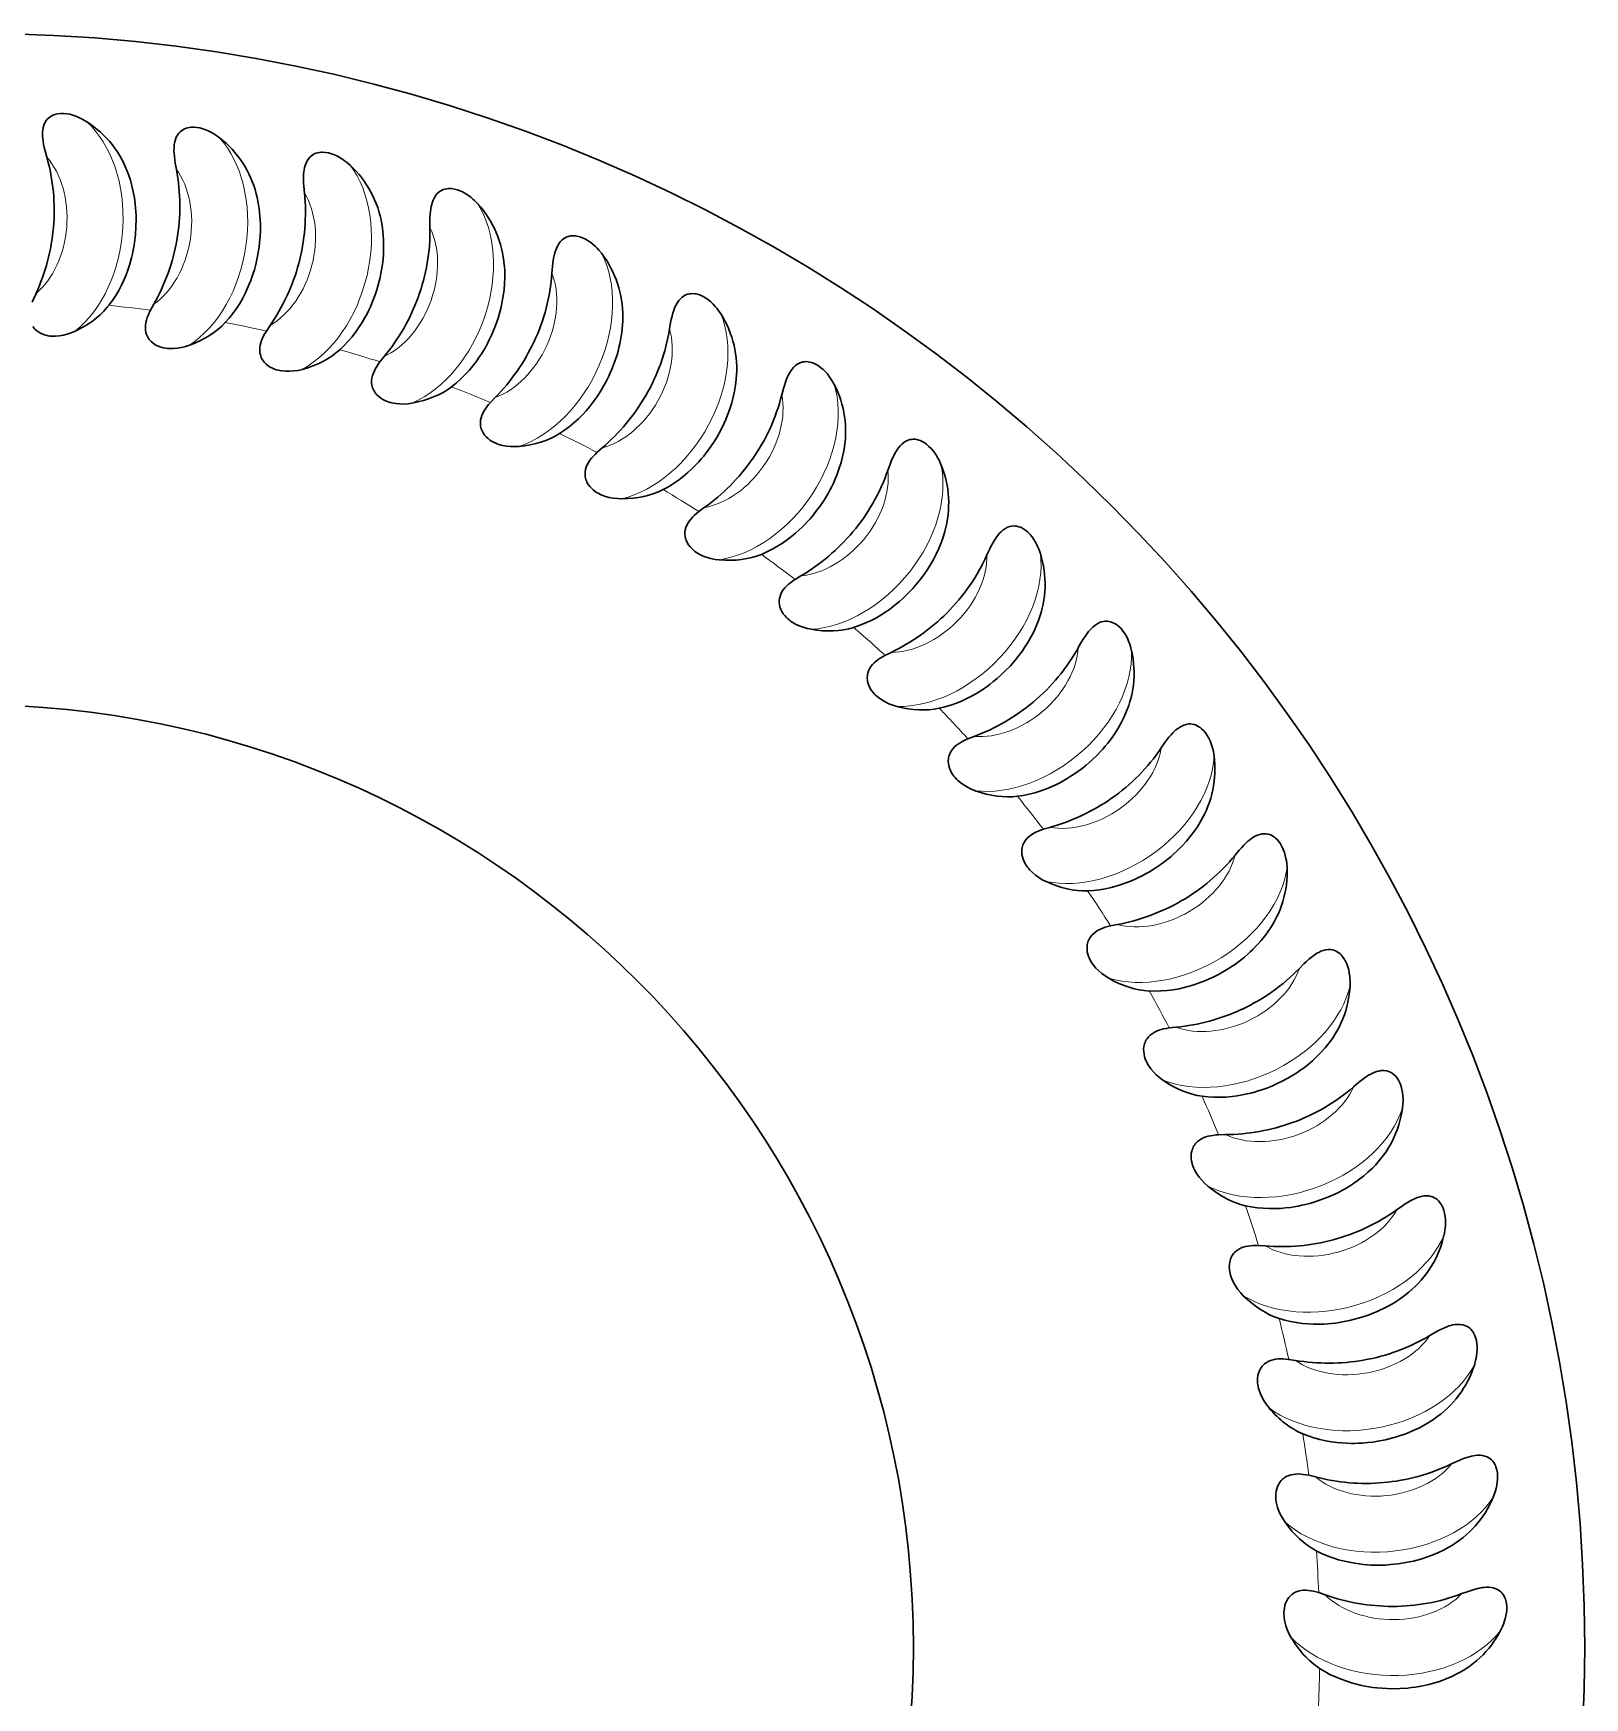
# Model space of a CAD drawing. Extents: x 89 to 624, y -17 to 440.
# Drawn here: x 593.11 to 624.44, y 181.78 to 215.4 of the extents above; entities that cross this region are included whole.
import ezdxf

# ---------------------------------------------------------------- set-up
doc = ezdxf.new("R2010")
doc.units = 0
doc.header["$LTSCALE"] = 7
doc.header["$MEASUREMENT"] = 0
doc.layers.get('0').update_dxf_attribs({"linetype": 'CONTINUOUS', "lineweight": 15})

msp = doc.modelspace()

# ---------------------------------------------------------------- linework, layer by layer
at = {"color": 7, "lineweight": 30, "ltscale": 0.003441}
for p, q in [((593.111, 210.016), (593.166, 210.142)), ((595.478, 209.802), (595.544, 209.922)), ((597.818, 209.382), (597.894, 209.497)), ((600.112, 208.76), (600.198, 208.868)), ((613.509, 199.321), (613.641, 199.36)), ((618.463, 188.616), (618.6, 188.596))]:
    msp.add_line(p, q, dxfattribs=at)
at = {"color": 7, "lineweight": 30, "ltscale": 0.003442}
for p, q in [((602.344, 207.941), (602.439, 208.04)), ((604.495, 206.93), (604.599, 207.021)), ((606.551, 205.735), (606.661, 205.817)), ((608.494, 204.366), (608.611, 204.438)), ((610.311, 202.833), (610.434, 202.894)), ((611.987, 201.147), (612.115, 201.197)), ((614.867, 197.37), (615.002, 197.397)), ((616.05, 195.308), (616.187, 195.323)), ((617.048, 193.15), (617.186, 193.154)), ((617.855, 190.914), (617.992, 190.906)), ((618.869, 186.274), (619.003, 186.242)), ((619.07, 183.905), (619.2, 183.861))]:
    msp.add_line(p, q, dxfattribs=at)
at = {"color": 7, "lineweight": 30}
for points in [[(594.194, 213.608), (594.113, 213.656), (594.071, 213.678), (594.027, 213.698), (593.969, 213.722), (593.908, 213.742), (593.847, 213.759), (593.785, 213.77), (593.722, 213.776), (593.661, 213.776), (593.601, 213.769), (593.571, 213.763), (593.543, 213.755), (593.508, 213.741), (593.474, 213.725), (593.443, 213.705), (593.416, 213.683), (593.391, 213.658), (593.37, 213.632), (593.344, 213.589), (593.324, 213.543), (593.311, 213.495), (593.302, 213.445), (593.298, 213.395), (593.297, 213.356), (593.298, 213.317), (593.302, 213.269), (593.308, 213.22), (593.319, 213.153), (593.333, 213.087), (593.349, 213.023), (593.383, 212.895)], [(596.871, 213.286), (596.794, 213.341), (596.754, 213.366), (596.712, 213.39), (596.656, 213.419), (596.598, 213.445), (596.538, 213.466), (596.477, 213.483), (596.415, 213.494), (596.354, 213.499), (596.293, 213.498), (596.264, 213.494), (596.235, 213.489), (596.198, 213.478), (596.164, 213.465), (596.131, 213.448), (596.102, 213.428), (596.075, 213.406), (596.052, 213.381), (596.022, 213.341), (595.998, 213.297), (595.981, 213.25), (595.968, 213.201), (595.959, 213.151), (595.955, 213.113), (595.953, 213.074), (595.952, 213.025), (595.954, 212.976), (595.96, 212.909), (595.968, 212.841), (595.977, 212.776), (596.001, 212.647)], [(599.509, 212.732), (599.437, 212.793), (599.399, 212.822), (599.36, 212.849), (599.307, 212.883), (599.251, 212.914), (599.193, 212.94), (599.134, 212.962), (599.074, 212.979), (599.013, 212.989), (598.952, 212.993), (598.922, 212.992), (598.893, 212.989), (598.856, 212.982), (598.82, 212.972), (598.786, 212.958), (598.756, 212.941), (598.727, 212.921), (598.701, 212.898), (598.668, 212.86), (598.641, 212.818), (598.619, 212.774), (598.602, 212.726), (598.589, 212.677), (598.582, 212.639), (598.576, 212.601), (598.571, 212.552), (598.569, 212.503), (598.568, 212.435), (598.571, 212.368), (598.575, 212.302), (598.586, 212.171)], [(595.033, 212.547), (595.071, 212.431), (595.104, 212.313), (595.131, 212.193), (595.153, 212.072), (595.169, 211.95), (595.177, 211.873), (595.182, 211.796), (595.186, 211.718), (595.187, 211.64), (595.184, 211.484), (595.174, 211.329)], [(602.089, 211.95), (602.023, 212.017), (601.988, 212.049), (601.951, 212.08), (601.901, 212.118), (601.848, 212.153), (601.792, 212.185), (601.735, 212.212), (601.677, 212.234), (601.617, 212.249), (601.557, 212.258), (601.527, 212.26), (601.498, 212.26), (601.46, 212.256), (601.424, 212.249), (601.389, 212.238), (601.357, 212.223), (601.327, 212.206), (601.299, 212.186), (601.263, 212.151), (601.232, 212.112), (601.206, 212.069), (601.185, 212.023), (601.168, 211.975), (601.157, 211.938), (601.148, 211.901), (601.139, 211.853), (601.132, 211.804), (601.126, 211.736), (601.122, 211.669), (601.121, 211.603), (601.121, 211.471)], [(594.636, 209.902), (594.708, 209.998), (594.775, 210.099), (594.836, 210.204), (594.893, 210.312), (594.944, 210.424), (594.984, 210.519), (595.019, 210.615), (595.052, 210.714), (595.073, 210.788), (595.093, 210.863), (595.112, 210.939), (595.128, 211.015), (595.147, 211.119), (595.162, 211.224), (595.174, 211.329)], [(604.591, 210.946), (604.531, 211.019), (604.499, 211.054), (604.465, 211.087), (604.418, 211.13), (604.368, 211.17), (604.316, 211.206), (604.261, 211.238), (604.205, 211.264), (604.147, 211.286), (604.088, 211.3), (604.058, 211.304), (604.029, 211.306), (603.991, 211.306), (603.954, 211.302), (603.919, 211.294), (603.885, 211.282), (603.854, 211.268), (603.824, 211.25), (603.785, 211.218), (603.751, 211.182), (603.722, 211.141), (603.697, 211.098), (603.675, 211.052), (603.661, 211.016), (603.649, 210.979), (603.636, 210.932), (603.625, 210.884), (603.613, 210.817), (603.603, 210.75), (603.596, 210.685), (603.585, 210.553)], [(596.988, 209.555), (597.068, 209.645), (597.143, 209.74), (597.214, 209.839), (597.279, 209.942), (597.341, 210.048), (597.388, 210.139), (597.432, 210.233), (597.473, 210.328), (597.501, 210.4), (597.527, 210.473), (597.552, 210.547), (597.575, 210.622), (597.603, 210.724), (597.627, 210.826), (597.648, 210.93)], [(602.624, 210.708), (602.631, 210.586), (602.632, 210.463), (602.628, 210.341), (602.617, 210.218), (602.601, 210.095), (602.589, 210.019), (602.574, 209.943), (602.558, 209.867), (602.539, 209.791), (602.496, 209.642), (602.445, 209.495)], [(599.301, 209.005), (599.388, 209.088), (599.471, 209.175), (599.55, 209.268), (599.625, 209.365), (599.695, 209.465), (599.75, 209.552), (599.802, 209.641), (599.851, 209.732), (599.885, 209.802), (599.918, 209.872), (599.949, 209.944), (599.978, 210.016), (600.015, 210.115), (600.048, 210.216), (600.078, 210.317)], [(606.996, 209.728), (606.942, 209.806), (606.913, 209.843), (606.883, 209.88), (606.84, 209.926), (606.793, 209.97), (606.745, 210.011), (606.693, 210.047), (606.639, 210.079), (606.583, 210.105), (606.526, 210.124), (606.497, 210.131), (606.468, 210.135), (606.43, 210.138), (606.393, 210.137), (606.356, 210.133), (606.322, 210.124), (606.29, 210.112), (606.259, 210.097), (606.217, 210.069), (606.18, 210.036), (606.147, 209.998), (606.118, 209.957), (606.093, 209.913), (606.076, 209.878), (606.061, 209.843), (606.044, 209.797), (606.029, 209.75), (606.011, 209.685), (605.995, 209.619), (605.982, 209.554), (605.959, 209.424)], [(593.111, 210.016), (593.09, 209.963)], [(595.478, 209.802), (595.453, 209.751), (595.43, 209.698), (595.413, 209.653), (595.398, 209.605), (595.386, 209.555), (595.378, 209.503), (595.375, 209.452), (595.378, 209.402), (595.386, 209.354), (595.399, 209.311), (595.41, 209.285), (595.422, 209.261), (595.437, 209.236), (595.453, 209.213), (595.472, 209.191), (595.491, 209.17), (595.532, 209.136), (595.575, 209.107), (595.619, 209.084), (595.665, 209.065), (595.711, 209.051), (595.747, 209.042), (595.783, 209.036), (595.822, 209.03), (595.861, 209.027), (595.94, 209.027), (596.021, 209.034), (596.102, 209.047), (596.183, 209.068), (596.266, 209.095)], [(593.102, 209.472), (593.119, 209.449), (593.137, 209.427), (593.157, 209.406), (593.179, 209.388), (593.222, 209.357), (593.268, 209.332), (593.314, 209.313), (593.361, 209.298), (593.408, 209.288), (593.444, 209.282), (593.481, 209.279), (593.52, 209.277), (593.559, 209.278), (593.639, 209.284), (593.718, 209.298), (593.798, 209.319), (593.877, 209.346), (593.957, 209.38)], [(601.557, 208.255), (601.651, 208.33), (601.741, 208.41), (601.828, 208.495), (601.911, 208.585), (601.989, 208.68), (602.052, 208.761), (602.111, 208.845), (602.168, 208.932), (602.208, 208.998), (602.247, 209.065), (602.284, 209.134), (602.32, 209.204), (602.365, 209.299), (602.407, 209.396), (602.445, 209.495)], [(597.818, 209.382), (597.789, 209.334), (597.761, 209.283), (597.74, 209.239), (597.721, 209.193), (597.704, 209.144), (597.692, 209.094), (597.685, 209.042), (597.683, 208.992), (597.688, 208.944), (597.697, 208.9), (597.705, 208.874), (597.715, 208.848), (597.728, 208.822), (597.742, 208.798), (597.758, 208.774), (597.776, 208.752), (597.814, 208.714), (597.854, 208.682), (597.896, 208.655), (597.94, 208.632), (597.985, 208.614), (598.019, 208.602), (598.055, 208.592), (598.093, 208.584), (598.132, 208.577), (598.211, 208.57), (598.292, 208.57), (598.374, 208.576), (598.457, 208.589), (598.541, 208.609)], [(600.112, 208.76), (600.079, 208.715), (600.047, 208.667), (600.022, 208.625), (599.999, 208.58), (599.979, 208.533), (599.962, 208.484), (599.95, 208.433), (599.944, 208.383), (599.944, 208.335), (599.95, 208.291), (599.955, 208.263), (599.963, 208.238), (599.974, 208.21), (599.986, 208.185), (600, 208.159), (600.016, 208.136), (600.05, 208.095), (600.087, 208.059), (600.127, 208.029), (600.168, 208.002), (600.212, 207.98), (600.245, 207.965), (600.279, 207.953), (600.317, 207.941), (600.355, 207.931), (600.433, 207.917), (600.514, 207.91), (600.596, 207.909), (600.68, 207.915), (600.765, 207.927)], [(609.285, 208.304), (609.239, 208.387), (609.213, 208.427), (609.186, 208.466), (609.147, 208.516), (609.105, 208.564), (609.06, 208.608), (609.012, 208.649), (608.961, 208.685), (608.907, 208.716), (608.852, 208.74), (608.823, 208.749), (608.795, 208.757), (608.757, 208.763), (608.72, 208.765), (608.684, 208.764), (608.649, 208.758), (608.615, 208.749), (608.583, 208.737), (608.539, 208.713), (608.499, 208.683), (608.463, 208.648), (608.431, 208.609), (608.402, 208.568), (608.382, 208.535), (608.364, 208.501), (608.343, 208.456), (608.324, 208.411), (608.3, 208.348), (608.279, 208.283), (608.26, 208.22), (608.227, 208.093)], [(603.739, 207.311), (603.839, 207.378), (603.936, 207.45), (604.03, 207.527), (604.12, 207.61), (604.207, 207.697), (604.276, 207.773), (604.343, 207.851), (604.407, 207.932), (604.453, 207.995), (604.497, 208.058), (604.54, 208.124), (604.582, 208.19), (604.635, 208.281), (604.685, 208.374), (604.732, 208.469)], [(607.307, 208.411), (607.293, 208.29), (607.273, 208.17), (607.247, 208.049), (607.215, 207.93), (607.179, 207.812), (607.153, 207.74), (607.125, 207.667), (607.096, 207.595), (607.064, 207.524), (606.996, 207.384), (606.92, 207.248)], [(602.344, 207.941), (602.307, 207.898), (602.271, 207.853), (602.242, 207.814), (602.215, 207.771), (602.191, 207.726), (602.17, 207.678), (602.154, 207.629), (602.144, 207.58), (602.139, 207.532), (602.141, 207.487), (602.144, 207.46), (602.15, 207.433), (602.158, 207.405), (602.168, 207.378), (602.18, 207.352), (602.193, 207.327), (602.224, 207.283), (602.258, 207.245), (602.294, 207.211), (602.334, 207.181), (602.375, 207.155), (602.407, 207.137), (602.44, 207.122), (602.476, 207.107), (602.513, 207.094), (602.59, 207.073), (602.669, 207.058), (602.751, 207.051), (602.835, 207.049), (602.922, 207.054)], [(605.83, 206.181), (605.936, 206.239), (606.039, 206.302), (606.139, 206.371), (606.236, 206.445), (606.33, 206.524), (606.406, 206.594), (606.479, 206.666), (606.55, 206.742), (606.601, 206.8), (606.651, 206.859), (606.699, 206.921), (606.746, 206.983), (606.807, 207.069), (606.865, 207.158), (606.92, 207.248)], [(611.442, 206.687), (611.403, 206.773), (611.381, 206.815), (611.357, 206.856), (611.323, 206.91), (611.285, 206.961), (611.244, 207.009), (611.2, 207.054), (611.152, 207.095), (611.101, 207.13), (611.048, 207.159), (611.021, 207.171), (610.993, 207.18), (610.956, 207.19), (610.919, 207.196), (610.883, 207.197), (610.848, 207.195), (610.814, 207.189), (610.781, 207.179), (610.735, 207.159), (610.692, 207.132), (610.653, 207.101), (610.618, 207.065), (610.585, 207.026), (610.563, 206.995), (610.541, 206.963), (610.517, 206.921), (610.494, 206.877), (610.465, 206.816), (610.438, 206.754), (610.414, 206.692), (610.369, 206.568)], [(604.495, 206.93), (604.455, 206.891), (604.415, 206.849), (604.383, 206.812), (604.353, 206.772), (604.324, 206.729), (604.299, 206.684), (604.279, 206.636), (604.265, 206.588), (604.256, 206.541), (604.254, 206.496), (604.255, 206.468), (604.258, 206.441), (604.263, 206.412), (604.271, 206.385), (604.281, 206.358), (604.292, 206.332), (604.318, 206.285), (604.349, 206.244), (604.383, 206.207), (604.419, 206.174), (604.458, 206.144), (604.488, 206.124), (604.52, 206.106), (604.554, 206.087), (604.59, 206.071), (604.665, 206.044), (604.743, 206.023), (604.824, 206.008), (604.907, 205.999), (604.994, 205.996)], [(609.481, 206.966), (609.456, 206.847), (609.426, 206.728), (609.389, 206.611), (609.348, 206.495), (609.301, 206.381), (609.269, 206.31), (609.235, 206.241), (609.199, 206.172), (609.161, 206.103), (609.081, 205.97), (608.994, 205.841)], [(606.551, 205.735), (606.507, 205.7), (606.463, 205.662), (606.428, 205.628), (606.395, 205.591), (606.363, 205.55), (606.334, 205.507), (606.31, 205.461), (606.291, 205.415), (606.278, 205.368), (606.272, 205.324), (606.271, 205.296), (606.271, 205.269), (606.274, 205.24), (606.279, 205.212), (606.287, 205.184), (606.296, 205.157), (606.318, 205.109), (606.345, 205.065), (606.375, 205.025), (606.409, 204.989), (606.445, 204.956), (606.473, 204.933), (606.503, 204.912), (606.536, 204.891), (606.571, 204.872), (606.642, 204.838), (606.718, 204.81), (606.797, 204.788), (606.88, 204.772), (606.966, 204.761)], [(607.815, 204.873), (607.925, 204.921), (608.034, 204.975), (608.139, 205.035), (608.243, 205.101), (608.343, 205.172), (608.424, 205.234), (608.504, 205.3), (608.581, 205.369), (608.637, 205.422), (608.691, 205.477), (608.745, 205.534), (608.798, 205.592), (608.866, 205.673), (608.931, 205.756), (608.994, 205.841)], [(613.45, 204.888), (613.419, 204.977), (613.4, 205.021), (613.38, 205.064), (613.35, 205.12), (613.317, 205.175), (613.281, 205.226), (613.24, 205.275), (613.196, 205.32), (613.149, 205.359), (613.098, 205.393), (613.072, 205.407), (613.045, 205.419), (613.01, 205.431), (612.973, 205.44), (612.937, 205.445), (612.902, 205.446), (612.867, 205.442), (612.834, 205.436), (612.786, 205.42), (612.742, 205.397), (612.7, 205.369), (612.662, 205.337), (612.626, 205.301), (612.601, 205.272), (612.577, 205.241), (612.548, 205.201), (612.521, 205.16), (612.487, 205.102), (612.455, 205.042), (612.426, 204.983), (612.37, 204.863)], [(611.52, 205.337), (611.485, 205.22), (611.445, 205.105), (611.398, 204.991), (611.346, 204.879), (611.29, 204.769), (611.252, 204.702), (611.212, 204.636), (611.17, 204.57), (611.127, 204.505), (611.035, 204.379), (610.937, 204.258)], [(608.494, 204.366), (608.447, 204.335), (608.401, 204.301), (608.363, 204.27), (608.326, 204.236), (608.291, 204.198), (608.258, 204.158), (608.23, 204.114), (608.207, 204.069), (608.191, 204.024), (608.181, 203.981), (608.177, 203.953), (608.175, 203.926), (608.176, 203.896), (608.178, 203.868), (608.183, 203.84), (608.19, 203.813), (608.208, 203.762), (608.231, 203.716), (608.257, 203.674), (608.287, 203.635), (608.32, 203.599), (608.347, 203.574), (608.375, 203.55), (608.406, 203.526), (608.439, 203.504), (608.507, 203.464), (608.58, 203.43), (608.657, 203.401), (608.738, 203.378), (608.823, 203.36)], [(609.678, 203.397), (609.793, 203.435), (609.905, 203.48), (610.016, 203.53), (610.124, 203.587), (610.23, 203.648), (610.317, 203.704), (610.402, 203.762), (610.484, 203.824), (610.545, 203.872), (610.604, 203.922), (610.663, 203.974), (610.72, 204.028), (610.795, 204.102), (610.867, 204.179), (610.937, 204.258)], [(613.41, 203.536), (613.365, 203.423), (613.314, 203.311), (613.258, 203.202), (613.197, 203.095), (613.131, 202.991), (613.087, 202.927), (613.042, 202.864), (612.995, 202.803), (612.946, 202.742), (612.843, 202.624), (612.735, 202.512)], [(615.293, 202.921), (615.27, 203.012), (615.255, 203.058), (615.239, 203.102), (615.214, 203.161), (615.186, 203.218), (615.154, 203.273), (615.118, 203.324), (615.078, 203.373), (615.034, 203.416), (614.987, 203.454), (614.962, 203.47), (614.936, 203.485), (614.902, 203.5), (614.867, 203.512), (614.831, 203.52), (614.796, 203.524), (614.761, 203.524), (614.727, 203.52), (614.678, 203.508), (614.632, 203.49), (614.588, 203.465), (614.547, 203.437), (614.508, 203.404), (614.48, 203.377), (614.454, 203.349), (614.422, 203.312), (614.392, 203.273), (614.353, 203.217), (614.316, 203.161), (614.281, 203.104), (614.216, 202.99)], [(610.311, 202.833), (610.261, 202.806), (610.212, 202.776), (610.172, 202.748), (610.132, 202.718), (610.093, 202.683), (610.057, 202.646), (610.026, 202.605), (609.999, 202.562), (609.979, 202.519), (609.965, 202.476), (609.959, 202.449), (609.955, 202.422), (609.953, 202.393), (609.953, 202.365), (609.955, 202.336), (609.959, 202.308), (609.973, 202.256), (609.992, 202.208), (610.015, 202.164), (610.041, 202.122), (610.071, 202.084), (610.095, 202.056), (610.121, 202.03), (610.15, 202.004), (610.18, 201.979), (610.245, 201.933), (610.315, 201.892), (610.389, 201.857), (610.468, 201.827), (610.55, 201.802)], [(611.406, 201.764), (611.523, 201.792), (611.639, 201.827), (611.754, 201.868), (611.867, 201.914), (611.978, 201.966), (612.069, 202.014), (612.158, 202.065), (612.246, 202.119), (612.311, 202.162), (612.374, 202.207), (612.437, 202.253), (612.499, 202.302), (612.58, 202.369), (612.659, 202.439), (612.735, 202.512)], [(615.136, 201.577), (615.081, 201.468), (615.021, 201.362), (614.955, 201.258), (614.885, 201.157), (614.81, 201.059), (614.761, 200.999), (614.71, 200.94), (614.658, 200.883), (614.604, 200.827), (614.492, 200.719), (614.374, 200.616)], [(616.958, 200.8), (616.943, 200.894), (616.932, 200.94), (616.92, 200.986), (616.9, 201.046), (616.877, 201.106), (616.85, 201.163), (616.819, 201.218), (616.783, 201.269), (616.743, 201.317), (616.699, 201.358), (616.676, 201.377), (616.652, 201.393), (616.619, 201.412), (616.585, 201.427), (616.55, 201.438), (616.515, 201.445), (616.481, 201.448), (616.446, 201.447), (616.397, 201.439), (616.349, 201.425), (616.303, 201.404), (616.26, 201.379), (616.218, 201.35), (616.188, 201.326), (616.159, 201.3), (616.124, 201.266), (616.091, 201.23), (616.047, 201.178), (616.005, 201.125), (615.966, 201.072), (615.891, 200.963)], [(611.987, 201.147), (611.935, 201.124), (611.884, 201.099), (611.841, 201.075), (611.799, 201.048), (611.757, 201.017), (611.718, 200.983), (611.683, 200.945), (611.653, 200.905), (611.629, 200.863), (611.611, 200.822), (611.603, 200.795), (611.596, 200.769), (611.592, 200.74), (611.589, 200.712), (611.589, 200.683), (611.591, 200.655), (611.6, 200.602), (611.614, 200.552), (611.633, 200.506), (611.656, 200.463), (611.683, 200.422), (611.704, 200.392), (611.727, 200.364), (611.754, 200.335), (611.782, 200.308), (611.843, 200.256), (611.909, 200.21), (611.98, 200.168), (612.055, 200.131), (612.136, 200.099)], [(612.985, 199.987), (613.104, 200.005), (613.223, 200.029), (613.34, 200.06), (613.457, 200.096), (613.572, 200.139), (613.667, 200.178), (613.76, 200.221), (613.853, 200.268), (613.921, 200.305), (613.988, 200.344), (614.054, 200.384), (614.12, 200.427), (614.207, 200.487), (614.292, 200.55), (614.374, 200.616)], [(616.684, 199.476), (616.62, 199.372), (616.551, 199.271), (616.476, 199.173), (616.398, 199.079), (616.314, 198.987), (616.26, 198.932), (616.205, 198.878), (616.147, 198.826), (616.089, 198.774), (615.968, 198.677), (615.842, 198.585)], [(613.509, 199.321), (613.456, 199.303), (613.402, 199.282), (613.358, 199.262), (613.314, 199.239), (613.27, 199.212), (613.228, 199.181), (613.189, 199.147), (613.156, 199.109), (613.128, 199.07), (613.107, 199.03), (613.096, 199.004), (613.088, 198.979), (613.08, 198.95), (613.076, 198.922), (613.073, 198.894), (613.072, 198.866), (613.077, 198.812), (613.087, 198.762), (613.102, 198.714), (613.121, 198.669), (613.143, 198.625), (613.162, 198.594), (613.183, 198.564), (613.207, 198.533), (613.233, 198.503), (613.289, 198.447), (613.35, 198.395), (613.417, 198.347), (613.489, 198.303), (613.566, 198.264)], [(618.432, 198.543), (618.424, 198.637), (618.418, 198.684), (618.41, 198.731), (618.396, 198.793), (618.378, 198.854), (618.356, 198.914), (618.329, 198.971), (618.298, 199.025), (618.263, 199.076), (618.223, 199.121), (618.201, 199.142), (618.178, 199.16), (618.147, 199.182), (618.114, 199.199), (618.08, 199.213), (618.047, 199.223), (618.012, 199.229), (617.978, 199.231), (617.928, 199.228), (617.879, 199.218), (617.832, 199.202), (617.786, 199.18), (617.742, 199.155), (617.71, 199.133), (617.68, 199.11), (617.642, 199.079), (617.605, 199.046), (617.557, 198.998), (617.511, 198.949), (617.467, 198.9), (617.383, 198.798)], [(614.403, 198.079), (614.523, 198.086), (614.643, 198.1), (614.763, 198.12), (614.882, 198.147), (615.001, 198.179), (615.099, 198.21), (615.196, 198.244), (615.292, 198.283), (615.363, 198.314), (615.433, 198.347), (615.503, 198.382), (615.572, 198.418), (615.664, 198.471), (615.754, 198.526), (615.842, 198.585)], [(614.867, 197.37), (614.813, 197.357), (614.757, 197.341), (614.711, 197.324), (614.665, 197.305), (614.619, 197.282), (614.574, 197.255), (614.533, 197.224), (614.496, 197.189), (614.466, 197.153), (614.441, 197.115), (614.428, 197.09), (614.417, 197.066), (614.408, 197.038), (614.4, 197.011), (614.395, 196.982), (614.392, 196.954), (614.392, 196.901), (614.397, 196.849), (614.408, 196.8), (614.423, 196.754), (614.442, 196.709), (614.458, 196.676), (614.476, 196.644), (614.497, 196.611), (614.52, 196.579), (614.571, 196.518), (614.628, 196.461), (614.691, 196.407), (614.759, 196.358), (614.832, 196.312)], [(619.703, 196.166), (619.704, 196.26), (619.702, 196.308), (619.698, 196.355), (619.689, 196.418), (619.676, 196.48), (619.659, 196.541), (619.638, 196.601), (619.612, 196.658), (619.581, 196.711), (619.545, 196.76), (619.525, 196.782), (619.504, 196.803), (619.475, 196.827), (619.444, 196.847), (619.411, 196.864), (619.379, 196.877), (619.345, 196.886), (619.311, 196.891), (619.261, 196.892), (619.211, 196.886), (619.163, 196.874), (619.116, 196.857), (619.07, 196.835), (619.036, 196.817), (619.003, 196.796), (618.963, 196.768), (618.924, 196.739), (618.871, 196.696), (618.821, 196.65), (618.773, 196.605), (618.68, 196.512)], [(615.649, 196.055), (615.769, 196.052), (615.89, 196.055), (616.011, 196.064), (616.133, 196.08), (616.253, 196.102), (616.354, 196.124), (616.453, 196.15), (616.552, 196.18), (616.626, 196.205), (616.698, 196.231), (616.771, 196.26), (616.843, 196.291), (616.939, 196.335), (617.034, 196.383), (617.126, 196.433)], [(616.05, 195.308), (615.994, 195.299), (615.938, 195.288), (615.89, 195.276), (615.843, 195.261), (615.795, 195.242), (615.748, 195.219), (615.704, 195.191), (615.665, 195.16), (615.631, 195.126), (615.603, 195.091), (615.588, 195.068), (615.575, 195.044), (615.563, 195.017), (615.553, 194.99), (615.546, 194.963), (615.54, 194.935), (615.535, 194.882), (615.536, 194.83), (615.543, 194.78), (615.554, 194.733), (615.568, 194.686), (615.582, 194.652), (615.597, 194.619), (615.615, 194.584), (615.635, 194.55), (615.681, 194.485), (615.732, 194.423), (615.79, 194.364), (615.853, 194.309), (615.923, 194.257)], [(619.203, 194.909), (619.122, 194.818), (619.036, 194.73), (618.946, 194.647), (618.852, 194.567), (618.754, 194.492), (618.691, 194.447), (618.627, 194.404), (618.562, 194.362), (618.495, 194.321), (618.359, 194.246), (618.219, 194.178)], [(620.762, 193.687), (620.771, 193.781), (620.773, 193.828), (620.773, 193.876), (620.77, 193.939), (620.763, 194.002), (620.752, 194.065), (620.736, 194.126), (620.715, 194.185), (620.688, 194.241), (620.657, 194.292), (620.639, 194.316), (620.62, 194.339), (620.593, 194.365), (620.564, 194.388), (620.533, 194.408), (620.501, 194.423), (620.469, 194.435), (620.435, 194.443), (620.385, 194.449), (620.335, 194.447), (620.286, 194.439), (620.237, 194.426), (620.19, 194.409), (620.155, 194.393), (620.12, 194.376), (620.077, 194.352), (620.036, 194.326), (619.98, 194.287), (619.926, 194.246), (619.874, 194.205), (619.773, 194.12)], [(616.714, 193.929), (616.834, 193.916), (616.954, 193.909), (617.076, 193.908), (617.198, 193.913), (617.32, 193.924), (617.422, 193.937), (617.524, 193.955), (617.625, 193.976), (617.7, 193.994), (617.775, 194.014), (617.85, 194.036), (617.924, 194.061), (618.024, 194.096), (618.122, 194.135), (618.219, 194.178)], [(617.048, 193.15), (616.992, 193.147), (616.935, 193.14), (616.887, 193.133), (616.838, 193.122), (616.788, 193.107), (616.74, 193.088), (616.694, 193.065), (616.652, 193.037), (616.615, 193.006), (616.584, 192.974), (616.567, 192.951), (616.552, 192.929), (616.538, 192.903), (616.526, 192.877), (616.516, 192.85), (616.508, 192.823), (616.498, 192.771), (616.495, 192.719), (616.497, 192.669), (616.504, 192.621), (616.514, 192.573), (616.525, 192.538), (616.537, 192.504), (616.552, 192.467), (616.569, 192.432), (616.609, 192.363), (616.655, 192.296), (616.707, 192.233), (616.765, 192.173), (616.83, 192.115)], [(620.155, 192.478), (620.066, 192.394), (619.973, 192.315), (619.876, 192.24), (619.775, 192.169), (619.671, 192.102), (619.605, 192.063), (619.537, 192.025), (619.468, 191.989), (619.398, 191.955), (619.256, 191.891), (619.11, 191.836)], [(617.59, 191.719), (617.708, 191.695), (617.827, 191.678), (617.948, 191.666), (618.07, 191.661), (618.193, 191.661), (618.296, 191.665), (618.398, 191.674), (618.501, 191.686), (618.578, 191.698), (618.654, 191.711), (618.731, 191.727), (618.807, 191.745), (618.909, 191.771), (619.01, 191.802), (619.11, 191.836)], [(621.601, 191.125), (621.619, 191.218), (621.625, 191.265), (621.629, 191.312), (621.631, 191.376), (621.63, 191.439), (621.624, 191.502), (621.613, 191.565), (621.597, 191.625), (621.576, 191.683), (621.549, 191.737), (621.533, 191.763), (621.516, 191.787), (621.492, 191.815), (621.465, 191.841), (621.436, 191.863), (621.405, 191.881), (621.374, 191.896), (621.342, 191.907), (621.292, 191.917), (621.242, 191.92), (621.193, 191.916), (621.143, 191.907), (621.094, 191.894), (621.058, 191.882), (621.022, 191.867), (620.977, 191.847), (620.933, 191.824), (620.874, 191.791), (620.817, 191.755), (620.762, 191.719), (620.654, 191.643)], [(617.855, 190.914), (617.799, 190.915), (617.741, 190.914), (617.692, 190.911), (617.643, 190.904), (617.592, 190.894), (617.542, 190.879), (617.494, 190.86), (617.45, 190.836), (617.411, 190.808), (617.377, 190.779), (617.358, 190.758), (617.341, 190.737), (617.325, 190.712), (617.311, 190.688), (617.298, 190.662), (617.288, 190.636), (617.274, 190.584), (617.266, 190.533), (617.264, 190.483), (617.266, 190.434), (617.273, 190.386), (617.28, 190.35), (617.289, 190.314), (617.301, 190.277), (617.315, 190.24), (617.348, 190.168), (617.388, 190.098), (617.435, 190.03), (617.488, 189.965), (617.547, 189.902)], [(620.891, 189.974), (620.795, 189.898), (620.696, 189.827), (620.592, 189.76), (620.486, 189.698), (620.376, 189.641), (620.307, 189.608), (620.236, 189.576), (620.164, 189.546), (620.091, 189.518), (619.944, 189.468), (619.795, 189.425)], [(618.269, 189.441), (618.385, 189.407), (618.503, 189.379), (618.622, 189.357), (618.743, 189.341), (618.866, 189.331), (618.968, 189.326), (619.071, 189.326), (619.175, 189.329), (619.252, 189.334), (619.329, 189.341), (619.407, 189.349), (619.484, 189.36), (619.588, 189.378), (619.692, 189.4), (619.795, 189.425)], [(622.214, 188.499), (622.239, 188.59), (622.25, 188.637), (622.258, 188.684), (622.266, 188.747), (622.27, 188.81), (622.269, 188.874), (622.264, 188.937), (622.254, 188.998), (622.238, 189.058), (622.215, 189.114), (622.202, 189.141), (622.187, 189.166), (622.165, 189.197), (622.14, 189.225), (622.113, 189.25), (622.085, 189.27), (622.055, 189.288), (622.023, 189.301), (621.975, 189.315), (621.926, 189.323), (621.876, 189.323), (621.826, 189.319), (621.776, 189.31), (621.738, 189.301), (621.701, 189.29), (621.655, 189.273), (621.61, 189.255), (621.548, 189.227), (621.487, 189.196), (621.429, 189.164), (621.316, 189.098)], [(618.463, 188.616), (618.408, 188.622), (618.35, 188.626), (618.301, 188.627), (618.251, 188.624), (618.2, 188.619), (618.149, 188.608), (618.099, 188.593), (618.053, 188.573), (618.012, 188.549), (617.976, 188.523), (617.955, 188.504), (617.936, 188.484), (617.918, 188.461), (617.902, 188.438), (617.887, 188.413), (617.875, 188.388), (617.856, 188.338), (617.844, 188.288), (617.837, 188.238), (617.835, 188.189), (617.837, 188.14), (617.842, 188.104), (617.848, 188.068), (617.856, 188.03), (617.867, 187.992), (617.894, 187.917), (617.928, 187.844), (617.968, 187.772), (618.015, 187.702), (618.068, 187.634)], [(621.406, 187.415), (621.304, 187.348), (621.199, 187.286), (621.09, 187.228), (620.978, 187.176), (620.864, 187.128), (620.792, 187.101), (620.719, 187.076), (620.645, 187.052), (620.57, 187.031), (620.419, 186.993), (620.266, 186.963)], [(618.748, 187.113), (618.86, 187.069), (618.975, 187.031), (619.092, 186.998), (619.211, 186.971), (619.332, 186.95), (619.434, 186.937), (619.537, 186.928), (619.64, 186.922), (619.717, 186.92), (619.795, 186.92), (619.873, 186.922), (619.951, 186.926), (620.056, 186.935), (620.161, 186.947), (620.266, 186.963)], [(622.596, 185.831), (622.629, 185.919), (622.643, 185.964), (622.655, 186.01), (622.669, 186.072), (622.678, 186.135), (622.683, 186.199), (622.684, 186.262), (622.679, 186.324), (622.668, 186.385), (622.65, 186.443), (622.639, 186.471), (622.627, 186.497), (622.607, 186.53), (622.585, 186.56), (622.561, 186.587), (622.534, 186.61), (622.506, 186.63), (622.476, 186.646), (622.429, 186.664), (622.38, 186.676), (622.33, 186.681), (622.28, 186.681), (622.229, 186.676), (622.191, 186.67), (622.154, 186.663), (622.106, 186.65), (622.059, 186.636), (621.995, 186.613), (621.932, 186.588), (621.872, 186.562), (621.753, 186.505)], [(618.869, 186.274), (618.814, 186.285), (618.757, 186.294), (618.709, 186.299), (618.659, 186.301), (618.607, 186.299), (618.555, 186.293), (618.505, 186.283), (618.457, 186.267), (618.414, 186.247), (618.375, 186.223), (618.353, 186.206), (618.333, 186.188), (618.312, 186.167), (618.294, 186.145), (618.278, 186.122), (618.263, 186.098), (618.24, 186.049), (618.224, 186.001), (618.213, 185.952), (618.206, 185.903), (618.204, 185.854), (618.205, 185.818), (618.208, 185.782), (618.213, 185.742), (618.221, 185.704), (618.241, 185.627), (618.268, 185.551), (618.302, 185.476), (618.343, 185.403), (618.39, 185.33)], [(619.022, 184.751), (619.13, 184.698), (619.241, 184.65), (619.355, 184.607), (619.471, 184.57), (619.59, 184.539), (619.69, 184.517), (619.791, 184.498), (619.894, 184.484), (619.971, 184.475), (620.048, 184.468), (620.126, 184.463), (620.204, 184.461), (620.31, 184.46), (620.416, 184.463), (620.521, 184.47)], [(621.696, 184.821), (621.589, 184.763), (621.478, 184.71), (621.365, 184.662), (621.249, 184.62), (621.132, 184.582), (621.057, 184.562), (620.982, 184.543), (620.906, 184.526), (620.83, 184.511), (620.676, 184.487), (620.521, 184.47)], [(619.07, 183.905), (619.016, 183.921), (618.96, 183.935), (618.912, 183.944), (618.862, 183.95), (618.811, 183.953), (618.759, 183.952), (618.707, 183.946), (618.658, 183.934), (618.613, 183.918), (618.573, 183.898), (618.549, 183.883), (618.528, 183.867), (618.505, 183.847), (618.486, 183.827), (618.467, 183.805), (618.45, 183.783), (618.423, 183.736), (618.403, 183.689), (618.387, 183.642), (618.377, 183.594), (618.371, 183.545), (618.368, 183.509), (618.368, 183.472), (618.37, 183.433), (618.374, 183.394), (618.387, 183.315), (618.408, 183.237), (618.435, 183.16), (618.47, 183.083), (618.51, 183.007)], [(622.743, 183.139), (622.784, 183.224), (622.802, 183.268), (622.818, 183.313), (622.837, 183.373), (622.852, 183.435), (622.863, 183.498), (622.868, 183.561), (622.869, 183.623), (622.863, 183.685), (622.851, 183.744), (622.843, 183.773), (622.832, 183.8), (622.816, 183.834), (622.796, 183.866), (622.774, 183.895), (622.75, 183.92), (622.723, 183.943), (622.695, 183.962), (622.65, 183.984), (622.602, 184), (622.553, 184.009), (622.503, 184.014), (622.452, 184.013), (622.414, 184.011), (622.375, 184.006), (622.327, 183.998), (622.279, 183.988), (622.213, 183.971), (622.148, 183.951), (622.086, 183.93), (621.962, 183.885)], [(619.089, 182.375), (619.192, 182.312), (619.298, 182.255), (619.408, 182.202), (619.521, 182.156), (619.636, 182.114), (619.734, 182.083), (619.834, 182.056), (619.934, 182.032), (620.01, 182.017), (620.086, 182.004), (620.164, 181.992), (620.242, 181.983), (620.347, 181.973), (620.452, 181.967), (620.558, 181.964)], [(621.759, 182.211), (621.647, 182.163), (621.532, 182.12), (621.415, 182.082), (621.296, 182.05), (621.176, 182.023), (621.1, 182.009), (621.024, 181.996), (620.946, 181.986), (620.869, 181.978), (620.714, 181.967), (620.558, 181.964)]]:
    msp.add_lwpolyline(points, dxfattribs=at)
for radius in [32.6, 19.042, 19.042]:
    msp.add_circle((591.843, 182.796), radius, dxfattribs=at)
for centre, radius, start, end in [((593.087, 211.874), 2.057, 19.0714, 57.4464), ((595.617, 211.655), 2.057, 14.0714, 52.4463), ((589.598, 211.822), 3.935, 354.9285, 15.8352), ((592.136, 211.907), 3.935, 349.9285, 10.8352), ((598.118, 211.216), 2.057, 9.0714, 47.4463), ((594.864, 211.469), 2.834, 349.0434, 14.0272), ((594.672, 211.771), 3.935, 344.9285, 5.8352), ((600.571, 210.561), 2.057, 4.0714, 42.4463), ((589.457, 211.834), 4.076, 335.47, 354.9279), ((597.352, 211.096), 2.834, 344.0434, 9.0272), ((597.187, 211.414), 3.935, 339.9285, 0.8352), ((591.997, 211.932), 4.076, 330.47, 349.9279), ((602.958, 209.695), 2.057, 359.0714, 37.4463), ((594.536, 211.807), 4.076, 325.47, 344.9279), ((599.661, 210.839), 3.935, 334.9285, 355.8352), ((597.054, 211.462), 4.076, 320.47, 339.9279), ((602.183, 209.71), 2.834, 334.0434, 359.0272), ((602.075, 210.051), 3.935, 329.9285, 350.8352), ((605.26, 208.624), 2.057, 354.0714, 32.4463), ((599.533, 210.899), 4.076, 315.47, 334.9279), ((601.953, 210.122), 4.076, 310.47, 329.9279), ((604.412, 209.055), 3.935, 324.9285, 345.8352), ((607.46, 207.356), 2.057, 349.0714, 27.4463), ((604.296, 209.137), 4.076, 305.47, 324.9279), ((606.652, 207.86), 3.935, 319.9285, 340.8352), ((609.541, 205.902), 2.057, 344.0714, 22.4463), ((606.544, 207.951), 4.076, 300.47, 319.9279), ((608.781, 206.474), 3.935, 314.9285, 335.8352), ((611.488, 204.271), 2.057, 339.0714, 17.4463), ((608.681, 206.574), 4.076, 295.47, 314.9279), ((610.78, 204.908), 3.935, 309.9285, 330.8352), ((613.285, 202.477), 2.057, 334.0714, 12.4463), ((610.689, 205.016), 4.076, 290.47, 309.9279), ((612.635, 203.173), 3.935, 304.9285, 325.8352), ((614.918, 200.534), 2.057, 329.0714, 7.4463), ((612.554, 203.289), 4.076, 285.47, 304.9279), ((614.332, 201.283), 3.935, 299.9285, 320.8352), ((616.376, 198.455), 2.057, 324.0714, 2.4464), ((614.261, 201.406), 4.076, 280.47, 299.9279), ((615.75, 198.912), 2.834, 299.0434, 324.0272), ((615.858, 199.253), 3.935, 294.9285, 315.8352), ((617.648, 196.257), 2.057, 319.0714, 357.4463), ((615.798, 199.381), 4.076, 275.47, 294.9279), ((617.201, 197.097), 3.935, 289.9285, 310.8352), ((618.723, 193.957), 2.057, 314.0714, 352.4463), ((617.152, 197.23), 4.076, 270.47, 289.9279), ((618.35, 194.833), 3.935, 284.9285, 305.8352), ((618.314, 194.969), 4.076, 265.47, 284.9279), ((619.593, 191.572), 2.057, 309.0714, 347.4463), ((619.299, 192.477), 3.935, 279.9285, 300.8352), ((619.274, 192.616), 4.076, 260.47, 279.9279), ((620.253, 189.12), 2.057, 304.0714, 342.4464), ((620.026, 190.187), 4.076, 255.47, 274.9279), ((620.038, 190.047), 3.935, 274.9285, 295.8352), ((620.696, 186.62), 2.057, 299.0714, 337.4464), ((620.563, 187.703), 4.076, 250.47, 269.9279), ((620.563, 187.562), 3.935, 269.9285, 290.8352), ((620.919, 184.09), 2.057, 294.0714, 332.4463)]:
    msp.add_arc(centre, radius, start, end, dxfattribs=at)
at = {"color": 7, "lineweight": 13}
for start, end in [(82.3335, 84.1159), (77.3335, 79.1159), (72.3335, 74.1159), (67.3335, 69.1159), (62.3335, 64.1159), (57.3335, 59.1159), (52.3335, 54.1159), (47.3335, 49.1159), (42.3335, 44.1159), (37.3335, 39.1159), (32.3335, 34.1159), (27.3335, 29.1159), (22.3335, 24.1159), (17.3335, 19.1159), (12.3335, 14.1159), (7.3335, 9.1159), (2.3335, 4.1159), (357.3335, 359.1159)]:
    msp.add_arc((591.843, 182.796), 27.25, start, end, dxfattribs=at)
at = {"color": 7, "lineweight": 13, "extrusion": (0, 0, -1)}
for centre, major_axis, start_param, end_param in [((593.163, 211.517), (0.216, 2.471), 0.50268, 2.550753), ((595.661, 211.293), (0.431, 2.442), 0.50268, 2.550753), ((592.6, 211.566), (0.146, 1.674), 0.593866, 2.523935), ((595.104, 211.391), (0.292, 1.654), 0.593866, 2.523935), ((598.13, 210.851), (0.642, 2.395), 0.50268, 2.550753), ((597.584, 210.998), (0.435, 1.623), 0.593866, 2.523935), ((600.552, 210.197), (0.848, 2.33), 0.50268, 2.550753), ((600.02, 210.39), (0.575, 1.579), 0.593866, 2.523935), ((602.907, 209.333), (1.048, 2.248), 0.50268, 2.550753), ((602.394, 209.572), (0.71, 1.523), 0.593866, 2.523935), ((604.688, 208.551), (0.84, 1.455), 0.593866, 2.523935), ((605.178, 208.268), (1.24, 2.148), 0.50268, 2.550753), ((606.883, 207.333), (0.964, 1.376), 0.593866, 2.523935), ((607.347, 207.009), (1.422, 2.031), 0.50268, 2.550753), ((608.965, 205.929), (1.08, 1.287), 0.593866, 2.523935), ((609.398, 205.565), (1.594, 1.9), 0.50268, 2.550753), ((610.916, 204.349), (1.188, 1.188), 0.593866, 2.523935), ((611.316, 203.949), (1.754, 1.754), 0.50268, 2.550753), ((612.722, 202.604), (1.287, 1.08), 0.593866, 2.523935), ((613.085, 202.171), (1.9, 1.594), 0.50268, 2.550753), ((614.693, 200.246), (2.031, 1.422), 0.50268, 2.550753), ((614.369, 200.709), (1.376, 0.964), 0.593866, 2.523935), ((615.844, 198.678), (1.455, 0.84), 0.593866, 2.523935), ((616.127, 198.188), (2.148, 1.24), 0.50268, 2.550753), ((617.137, 196.526), (1.523, 0.71), 0.593866, 2.523935), ((617.376, 196.013), (2.248, 1.048), 0.50268, 2.550753), ((618.238, 194.269), (1.579, 0.575), 0.593866, 2.523935), ((618.431, 193.737), (2.33, 0.848), 0.50268, 2.550753), ((619.137, 191.925), (1.623, 0.435), 0.593866, 2.523935), ((619.284, 191.378), (2.395, 0.642), 0.50268, 2.550753), ((619.829, 189.511), (1.654, 0.292), 0.593866, 2.523935), ((619.927, 188.954), (2.442, 0.431), 0.50268, 2.550753), ((620.308, 187.046), (1.674, 0.146), 0.593866, 2.523935), ((620.357, 186.483), (2.471, 0.216), 0.50268, 2.550753), ((620.57, 184.549), (1.68, 0), 0.593866, 2.523935), ((620.57, 183.984), (2.48, 0), 0.50268, 2.550753)]:
    msp.add_ellipse(centre, major_axis=major_axis, ratio=0.707107, start_param=start_param, end_param=end_param, dxfattribs=at)
at = {"color": 7, "lineweight": 30, "extrusion": (0, 0, -1)}
for centre, major_axis, start_param, end_param in [((591.278, 211.709), (-3.557, 1.468), 3.309718, 3.648289), ((593.801, 211.649), (-3.415, 1.772), 3.309718, 3.648289), ((596.308, 211.368), (-3.248, 2.063), 3.309718, 3.648289), ((598.781, 210.87), (-3.056, 2.338), 3.309718, 3.648289), ((601.202, 210.159), (-2.84, 2.596), 3.309718, 3.648289), ((603.551, 209.239), (2.603, -2.834), 0.168126, 0.506697), ((605.811, 208.118), (2.346, -3.05), 0.168126, 0.506697), ((607.965, 206.804), (2.072, -3.243), 0.168126, 0.506697), ((609.996, 205.308), (1.781, -3.411), 0.168126, 0.506697), ((611.889, 203.64), (1.477, -3.553), 0.168126, 0.506697), ((613.629, 201.813), (1.162, -3.668), 0.168126, 0.506697), ((615.204, 199.842), (0.838, -3.756), 0.168126, 0.506697), ((616.601, 197.741), (0.507, -3.814), 0.168126, 0.506697), ((617.809, 195.527), (0.173, -3.844), 0.168126, 0.506697), ((618.82, 193.215), (-0.163, -3.844), 0.168126, 0.506697), ((619.625, 190.824), (-0.497, -3.816), 0.168126, 0.506697), ((620.219, 188.372), (-0.828, -3.758), 0.168126, 0.506697), ((620.597, 185.878), (-1.152, -3.671), 0.168126, 0.506697)]:
    msp.add_ellipse(centre, major_axis=major_axis, ratio=0.605982, start_param=start_param, end_param=end_param, dxfattribs=at)

doc.saveas('drawing.dxf')
